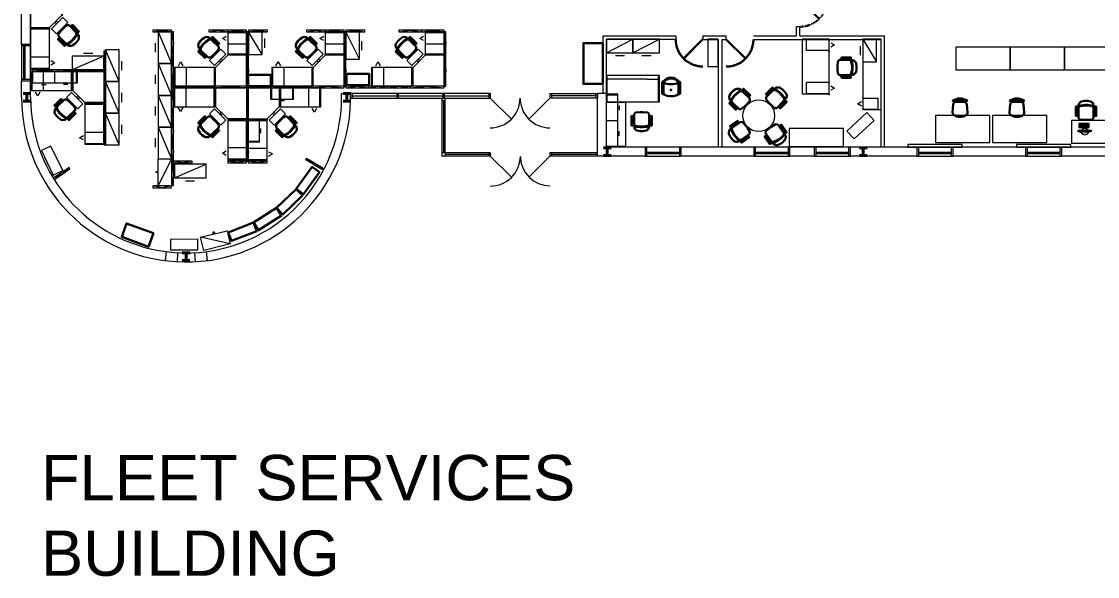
# Model space of a CAD drawing. Header units: inches. Extents: x -27 to 7514, y -484 to 2591.
# Drawn here: x 2895 to 4320, y -484 to 251 of the extents above; entities that cross this region are included whole.
import ezdxf

# ---------------------------------------------------------------- set-up
doc = ezdxf.new("R2010")
doc.units = ezdxf.units.IN
doc.header["$MEASUREMENT"] = 0
doc.linetypes.add('DIVIDE', pattern=[1.25, 0.5, -0.25, 0, -0.25, 0, -0.25])
for name, color, linetype, lineweight in [('A-Col', 6, 'Continuous', 40), ('A-Ext-Gl', 190, 'Continuous', 20), ('A-Ext-Wall', 70, 'Continuous', 20), ('F-Ch', 4, 'Continuous', 30), ('F-Eq', 71, 'Continuous', 20), ('F-FreeStand', 211, 'Continuous', 20), ('FS-File', 50, 'Continuous', 20), ('FS-Pan', 7, 'Continuous', 9), ('FS-WSurf', 50, 'Continuous', 20), ('I-Cab', 151, 'Continuous', 20), ('I-CWall', 110, 'Continuous', 20), ('I-Dor', 210, 'Continuous', 30)]:
    doc.layers.add(name, color=color, linetype=linetype, lineweight=lineweight)
doc.styles.get("Standard").update_dxf_attribs({"font": 'arial.ttf', "height": 16})

# ---------------------------------------------------------------- blocks, each defined once
blk = doc.blocks.new('BC')
at = {"layer": 'FS-File'}
blk.add_lwpolyline([(-36, 0), (-36, -14), (0, -14), (0, 0)], close=True, dxfattribs=at)
blk = doc.blocks.new('SLF302')
at = {"layer": 'FS-File'}
for p, q in [((-30, -18), (0, 0)), ((-20.911, -21.486), (-8.911, -21.486))]:
    blk.add_line(p, q, dxfattribs=at)
blk.add_lwpolyline([(-30, 0), (-30, -18), (0, -18), (0, 0)], close=True, dxfattribs=at)
blk = doc.blocks.new('P4245')
at = {"layer": 'FS-Pan', "color": 7, "linetype": 'Continuous'}
for p, q in [((0, 0), (1.88, 0.19)), ((1.88, 0.19), (3.75, 0))]:
    blk.add_line(p, q, dxfattribs=at)
blk.add_lwpolyline([(0, 0.19), (0, 0), (3.75, 0), (3.75, 0.19)], close=True, dxfattribs=at)
blk = doc.blocks.new('WIND2')
at = {"linetype": 'Continuous'}
for p, q in [((0, 4), (0, 0)), ((1, 4), (0, 4)), ((1, 3.83), (0, 3.83)), ((0.25, 0.17), (0.25, 3.83)), ((0.42, 0.17), (0.42, 3.83)), ((1, 0), (1, 4)), ((0, 0.17), (1, 0.17)), ((0, 0), (1, 0))]:
    blk.add_line(p, q, dxfattribs=at)
blk = doc.blocks.new('1W')
at = {"linetype": 'Continuous'}
for p, q in [((0.42, 0.42), (-0.42, 0.42)), ((0, 0.42), (0, -0.42)), ((0.42, -0.42), (-0.42, -0.42))]:
    blk.add_line(p, q, dxfattribs=at)
blk = doc.blocks.new('P4230')
at = {"linetype": 'Continuous'}
for p, q in [((0, 0), (1.25, 0.1875)), ((1.25, 0.1875), (2.5, 0))]:
    blk.add_line(p, q, dxfattribs=at)
blk.add_lwpolyline([(0, 0.1875), (0, 0), (2.5, 0), (2.5, 0.1875)], close=True, dxfattribs=at)
blk = doc.blocks.new('WS2554')
at = {"layer": 'FS-WSurf', "linetype": 'Continuous'}
for p, q in [((0.08, 0), (0.08, 2.08)), ((4.42, 0), (4.42, 2.08))]:
    blk.add_line(p, q, dxfattribs=at)
blk.add_lwpolyline([(0, 2.08), (0, 0), (4.5, 0), (4.5, 2.08)], close=True, dxfattribs=at)
blk = doc.blocks.new('LF36-5')
at = {"layer": 'FS-File'}
blk.add_line((0, 0), (-36, 18), dxfattribs=at)
blk.add_lwpolyline([(-36, 0), (-36, 18), (0, 18), (0, 0), (-36, 0)], dxfattribs=at)
blk.add_lwpolyline([(-19.2, 18.5), (-17.7, 21.1), (-16.2, 18.5), (-19.2, 18.5)], close=True, dxfattribs=at)
blk = doc.blocks.new('BB60')
at = {"linetype": 'Continuous'}
for p, q in [((0, 0), (0, 1.25)), ((0.1, 0), (0.1, 1.25)), ((2.5, 0), (2.5, 1.25)), ((4.91, 0), (4.91, 1.25)), ((5, 0), (5, 1.25)), ((0, 0), (5, 0)), ((1.05, -0.17), (1.55, -0.17)), ((3.95, -0.17), (3.45, -0.17))]:
    blk.add_line(p, q, dxfattribs=at)
for p in [(0, 1.24), (1.3, 0), (3.7, 0)]:
    blk.add_point(p, dxfattribs=at)
blk = doc.blocks.new('P6535')
at = {"linetype": 'Continuous'}
for p, q in [((0, 0), (1.3, 0.2)), ((1.3, 0.2), (2.92, 0))]:
    blk.add_line(p, q, dxfattribs=at)
blk.add_lwpolyline([(0, 0.19), (0, 0), (2.92, 0), (2.92, 0.19)], close=True, dxfattribs=at)
blk = doc.blocks.new('PED25B')
at = {"linetype": 'Continuous'}
for p, q in [((-1.25, -2.08), (-1.25, 0)), ((-1.25, 0), (0, 0)), ((0, -2.08), (0, 0)), ((-0.62, -2.68), (-0.88, -2.25)), ((-0.38, -2.25), (-0.62, -2.68))]:
    blk.add_line(p, q, dxfattribs=at)
blk = doc.blocks.new('P6525')
at = {"linetype": 'Continuous'}
for p, q in [((0, 0), (1.04, 0.19)), ((1.04, 0.19), (2.08, 0))]:
    blk.add_line(p, q, dxfattribs=at)
blk.add_lwpolyline([(0, 0.19), (0, 0), (2.08, 0), (2.08, 0.19)], close=True, dxfattribs=at)
blk = doc.blocks.new('P6542')
at = {"linetype": 'Continuous'}
for p, q in [((0, 0), (1.75, 0.1875)), ((1.75, 0.1875), (3.5, 0))]:
    blk.add_line(p, q, dxfattribs=at)
blk.add_lwpolyline([(0, 0.1875), (0, 0), (3.5, 0), (3.5, 0.1875)], close=True, dxfattribs=at)
blk = doc.blocks.new('CH7')
at = {"linetype": 'Continuous'}
for p, q in [((-0.17, 1.29), (-0.07, 1.44)), ((-0.17, 0.17), (-0.17, 1.29)), ((-0.07, 1.44), (0, 1.48)), ((0, 1.48), (0.52, 1.56)), ((0.52, 1.56), (0.81, 1.56)), ((0.81, 1.56), (1.33, 1.48)), ((1.33, 1.48), (1.41, 1.44)), ((1.41, 1.44), (1.5, 1.29)), ((1.5, 1.29), (1.5, 0.17)), ((0, 0), (-0.17, 0.17)), ((0.52, -0.04), (0, 0)), ((1.33, 0), (0.81, -0.04)), ((1.5, 0.17), (1.33, 0)), ((0.81, -0.04), (0.52, -0.04))]:
    blk.add_line(p, q, dxfattribs=at)
for points in [[(-0.46, 0.44), (-0.46, 1.43), (-0.29, 1.43), (-0.29, 0.4), (-0.46, 0.4), (-0.46, 0.44)], [(-0.15, 1.65), (-0.1, 1.76), (0.07, 1.96), (0.17, 2), (0.51, 2.07), (0.82, 2.07), (1.17, 2), (1.26, 1.96), (1.44, 1.76), (1.48, 1.65)], [(-0.15, 1.65), (-0.15, 1.55), (-0.04, 1.53)], [(1.38, 1.53), (1.24, 1.57), (0.81, 1.62), (0.52, 1.62), (0.09, 1.57), (-0.04, 1.53)], [(1.48, 1.65), (1.47, 1.55), (1.38, 1.53)], [(1.62, 0.44), (1.62, 1.43), (1.79, 1.43), (1.79, 0.4), (1.62, 0.4), (1.62, 0.44)]]:
    blk.add_lwpolyline(points, dxfattribs=at)
blk = doc.blocks.new('P6530')
at = {"linetype": 'Continuous'}
for p, q in [((0, 0), (1.25, 0.1875)), ((1.25, 0.1875), (2.5, 0))]:
    blk.add_line(p, q, dxfattribs=at)
blk.add_lwpolyline([(0, 0.1875), (0, 0), (2.5, 0), (2.5, 0.1875)], close=True, dxfattribs=at)
blk = doc.blocks.new('SLF425')
at = {"layer": 'FS-File'}
for p, q in [((-42, -18), (0, 0)), ((-27.268, -21.762), (-15.268, -21.762))]:
    blk.add_line(p, q, dxfattribs=at)
blk.add_lwpolyline([(-42, 0), (-42, -18), (0, -18), (0, 0)], close=True, dxfattribs=at)
blk = doc.blocks.new('PED25')
at = {"linetype": 'Continuous'}
for p, q in [((-1.25, -2.08), (-1.25, 0)), ((-1.25, 0), (0, 0)), ((0, -2.08), (0, 0)), ((-0.62, -2.68), (-0.88, -2.25)), ((-0.38, -2.25), (-0.62, -2.68))]:
    blk.add_line(p, q, dxfattribs=at)
blk = doc.blocks.new('SLF424')
at = {"layer": 'FS-File'}
for p, q in [((-42, -18), (0, 0)), ((-27.268, -21.762), (-15.268, -21.762))]:
    blk.add_line(p, q, dxfattribs=at)
blk.add_lwpolyline([(-42, 0), (-42, -18), (0, -18), (0, 0)], close=True, dxfattribs=at)
blk = doc.blocks.new('SLF423')
at = {"layer": 'FS-File'}
for p, q in [((-42, -18), (0, 0)), ((-27.268, -21.762), (-15.268, -21.762))]:
    blk.add_line(p, q, dxfattribs=at)
blk.add_lwpolyline([(-42, 0), (-42, -18), (0, -18), (0, 0)], close=True, dxfattribs=at)
blk = doc.blocks.new('SLF304')
at = {"layer": 'FS-File'}
for p, q in [((-30, -18), (0, 0)), ((-20.911, -21.486), (-8.911, -21.486))]:
    blk.add_line(p, q, dxfattribs=at)
blk.add_lwpolyline([(-30, 0), (-30, -18), (0, -18), (0, 0)], close=True, dxfattribs=at)
blk = doc.blocks.new('SLF365')
at = {"layer": 'FS-File'}
for p, q in [((-36, -18), (0, 0)), ((-24.077, -21.279), (-12.077, -21.279))]:
    blk.add_line(p, q, dxfattribs=at)
blk.add_lwpolyline([(-36, 0), (-36, -18), (0, -18), (0, 0)], close=True, dxfattribs=at)
blk = doc.blocks.new('WS2530')
at = {"layer": 'FS-WSurf', "linetype": 'Continuous'}
for p, q in [((1, 0), (1, 25)), ((29, 0), (29, 25))]:
    blk.add_line(p, q, dxfattribs=at)
blk.add_lwpolyline([(0, 25), (0, 0), (30, 0), (30, 25)], close=True, dxfattribs=at)
blk = doc.blocks.new('BB30')
at = {"linetype": 'Continuous'}
for p, q in [((0, 0), (0, 1.25)), ((0.1, 0), (0.1, 1.25)), ((2.4, 0), (2.4, 1.25)), ((2.5, 0), (2.5, 1.25)), ((0, 0), (2.5, 0)), ((1.01, -0.14), (1.51, -0.14))]:
    blk.add_line(p, q, dxfattribs=at)
blk = doc.blocks.new('P4225')
at = {"linetype": 'Continuous'}
for p, q in [((0, 0), (1.04, 0.19)), ((1.04, 0.19), (2.08, 0))]:
    blk.add_line(p, q, dxfattribs=at)
blk.add_lwpolyline([(0, 0.19), (0, 0), (2.08, 0), (2.08, 0.19)], close=True, dxfattribs=at)
blk = doc.blocks.new('P4242')
at = {"linetype": 'Continuous'}
for p, q in [((0, 0), (1.75, 0.1875)), ((1.75, 0.1875), (3.5, 0))]:
    blk.add_line(p, q, dxfattribs=at)
blk.add_lwpolyline([(0, 0.1875), (0, 0), (3.5, 0), (3.5, 0.1875)], close=True, dxfattribs=at)
blk = doc.blocks.new('SIDE44')
at = {"linetype": 'Continuous'}
for p, q in [((-1.04, 0.89), (-1.04, -0.4)), ((-0.88, 0.98), (-0.96, 0.98)), ((-0.88, 0.98), (-0.88, -0.48)), ((0.96, 0.98), (0.88, 0.98)), ((0.88, -0.48), (0.88, 0.98)), ((1.04, 0.89), (1.04, -0.4)), ((-0.88, -0.48), (-0.96, -0.48)), ((0.88, -0.48), (0.96, -0.48))]:
    blk.add_line(p, q, dxfattribs=at)
for centre, radius, start, end in [((0, 0.35), 1.08, 35.5749, 144.4251), ((0, 0.35), 0.992, 28.1579, 151.8421), ((-0.96, 0.89), 0.0833, 90, 180), ((0, 3.21), 2.55, 249.8918, 290.1082), ((0.96, 0.89), 0.0833, 0, 90), ((-0.96, -0.4), 0.0833, 180, 270), ((0, 0.85), 1.59, 236.7061, 303.2939), ((0.96, -0.4), 0.0833, 270, 360)]:
    blk.add_arc(centre, radius, start, end, dxfattribs=at)
blk.add_point((0, 0), dxfattribs=at)
blk = doc.blocks.new('CHSIDE')
at = {"linetype": 'Continuous', "yscale": -1, "rotation": 180}
blk.add_blockref('SIDE44', (1.01725, 0.4555), dxfattribs=at)
blk = doc.blocks.new('BB70')
at = {"linetype": 'Continuous'}
for p, q in [((0, 0), (0, 1.24)), ((0.09, 0), (0.09, 1.24)), ((2.92, 0), (2.92, 1.24)), ((5.74, 0), (5.74, 1.24)), ((5.83, 0), (5.83, 1.24)), ((0, 0), (5.83, 0)), ((1.26, -0.17), (1.76, -0.17)), ((4.58, -0.17), (4.08, -0.17))]:
    blk.add_line(p, q, dxfattribs=at)
for p in [(0, 1.24), (1.51, 0), (4.33, 0)]:
    blk.add_point(p, dxfattribs=at)
blk = doc.blocks.new('UA2560NP')
at = {"layer": 'F-FreeStand'}
for p, q in [((-59, -25), (-59, 0)), ((-1, -25), (-1, 0))]:
    blk.add_line(p, q, dxfattribs=at)
blk.add_lwpolyline([(0, 0), (0, -25), (-60, -25), (-60, 0)], close=True, dxfattribs=at)
blk = doc.blocks.new('UA3570NP')
at = {"layer": 'F-FreeStand'}
for p, q in [((-69, -35), (-69, 0)), ((-1, -35), (-1, 0)), ((-53.98, -5), (-68.98, -5)), ((-16, -5), (-53.98, -5)), ((-16, -5), (-1, -5))]:
    blk.add_line(p, q, dxfattribs=at)
blk.add_lwpolyline([(0, -35), (0, 0), (-70, 0), (-70, -35)], close=True, dxfattribs=at)
blk = doc.blocks.new('CHDESK')
at = {"linetype": 'Continuous'}
blk.add_blockref('CH7', (0.46, -0.4), dxfattribs=at)
blk = doc.blocks.new('SBBF30')
at = {"layer": 'FS-File'}
for p, q in [((-15, -30), (-15, 0)), ((-15, 0), (0, 0)), ((0, -30), (0, 0)), ((-7.5, -37.196), (-10.5, -32)), ((-4.5, -32), (-7.5, -37.196))]:
    blk.add_line(p, q, dxfattribs=at)
for p in [(-16.125, -30), (-1.125, -30)]:
    blk.add_point(p, dxfattribs=at)
blk = doc.blocks.new('SBF20')
at = {"layer": 'FS-File'}
for p, q in [((-7.5, -27.196), (-10.5, -22)), ((-4.5, -22), (-7.5, -27.196))]:
    blk.add_line(p, q, dxfattribs=at)
at = {"layer": 'FS-File', "flags": 128}
blk.add_lwpolyline([(-15, -20), (-15, 0), (0, 0), (0, -20)], dxfattribs=at)
at = {"layer": 'FS-File'}
for p in [(-16.125, -20), (-1.125, -20)]:
    blk.add_point(p, dxfattribs=at)
blk = doc.blocks.new('WC4225')
at = {"linetype": 'Continuous'}
for p, q in [((0, 3.5), (3.5, 3.5)), ((0, 3.5), (0, 0)), ((3.42, 3.5), (3.42, 1.42)), ((3.5, 3.5), (3.5, 1.42)), ((2.08, 0.08), (3.42, 1.42)), ((3.42, 1.42), (3.5, 1.42)), ((0, 0.08), (2.08, 0.08)), ((0, 0), (2.08, 0)), ((2.08, 0.08), (2.08, 0))]:
    blk.add_line(p, q, dxfattribs=at)
blk = doc.blocks.new('AKP')
at = {"linetype": 'Continuous'}
for p, q in [((-0.12, 0), (-0.12, -0.25)), ((0.12, 0), (-0.12, 0)), ((0.12, 0), (0.12, -0.25))]:
    blk.add_line(p, q, dxfattribs=at)
blk.add_lwpolyline([(-0.88, -0.25), (0.88, -0.25), (0.88, -1.04), (-0.88, -1.04)], close=True, dxfattribs=at)
blk = doc.blocks.new('36_door')
at = {"linetype": 'Continuous'}
blk.add_line((0, 0), (-25.455996, -25.455996), dxfattribs=at)
at = {"linetype": 'DIVIDE'}
blk.add_arc((0, 0), 36, 180, 270, dxfattribs=at)
blk = doc.blocks.new('C17 stool')
at = {"layer": 'F-Ch'}
for points in [[(9.7, 6.1), (8.8, 16.3, 0.400536), (5, 20.1), (-4.8, 20.1, 0.389031), (-8.9, 16.4), (-9.8, 6.1, 0.283804), (-7.9, 2.3, 0.291071), (7.8, 2.2, 0.283804)], [(8.7, 20.4), (9.5, 21.5, 0.309364), (-9.6, 21.5), (-8.9, 20.4, -0.309364)]]:
    blk.add_lwpolyline(points, format="xyb", close=True, dxfattribs=at)
blk = doc.blocks.new('T3072')
at = {"layer": 'F-FreeStand'}
blk.add_lwpolyline([(0, -30), (72, -30), (72, 0), (0, 0)], close=True, dxfattribs=at)
blk = doc.blocks.new('18mon')
for p, q in [((-9, 0), (9, 0)), ((-9, 0), (-9, -1.5)), ((9, 0), (9, -1.5)), ((-9, -1.5), (9, -1.5))]:
    blk.add_line(p, q)
blk.add_arc((0, -18), 19.5, 67.3801, 112.6199)
for start_param, end_param in [(6.505041, 9.202922), (3.525989, 5.898789)]:
    blk.add_ellipse((0, 0), major_axis=(5, 0), ratio=0.8, start_param=start_param, end_param=end_param)
blk = doc.blocks.new('T42')
at = {"layer": 'F-FreeStand'}
blk.add_circle((0, 0), 21, dxfattribs=at)

msp = doc.modelspace()

# ---------------------------------------------------------------- linework, layer by layer
at = {"layer": 'A-Ext-Gl'}
for points in [[(3331.1, 155.5), (3331.1, 149.5)], [(3333.1, 155.5), (3333.1, 149.5)], [(3333.1, 152.5), (3392.1, 152.5)], [(3392.1, 155.5), (3392.1, 149.5)], [(3394.1, 155.5), (3394.1, 149.5)], [(3394.1, 152.5), (3453.1, 152.5)], [(3451.8, 146.5), (3456.3, 146.5)], [(3453.1, 155.5), (3453.1, 149.5)], [(3454.1, 146.5), (3454.1, 77)], [(3455.1, 155.5), (3455.1, 149.5)], [(3455.1, 152.5), (3514.1, 152.5)], [(3597.1, 155.5), (3597.1, 149.5)], [(3656.1, 152.5), (3597.1, 152.5)], [(3656.1, 155.5), (3656.1, 149.5)], [(3456.3, 77), (3451.8, 77)], [(3456.3, 77), (3456.3, 72.5)], [(3514.1, 74.8), (3456.3, 74.8)], [(3514.1, 77), (3514.1, 72.5)], [(3597.1, 77), (3597.1, 72.5)], [(3658.1, 74.8), (3597.1, 74.8)]]:
    msp.add_lwpolyline(points, dxfattribs=at)
at = {"layer": 'A-Ext-Wall'}
for points in [[(2895.1, 220.5), (2895.1, 340.5)], [(2907.1, 220.5), (2907.1, 340.5)], [(2895.1, 150.5), (2895.1, 172.5)], [(2907.1, 150.5), (2907.1, 172.5)], [(3319.1, 155.5), (3321.1, 155.5)], [(3319.1, 150.5), (3319.1, 155.5)], [(3331, 145.5), (3331.1, 155.5)], [(3392.1, 155.5), (3331.1, 155.5)], [(3331.1, 149.5), (3392.1, 149.5)], [(3453.1, 155.5), (3392.1, 155.5)], [(3392.1, 149.5), (3453.1, 149.5)], [(3451.8, 149.5), (3451.8, 72.5)], [(3516.1, 155.5), (3453.1, 155.5)], [(3453.1, 149.5), (3516.1, 149.5)], [(3456.3, 77), (3456.3, 149.5)], [(3514.1, 155.5), (3514.1, 149.5)], [(3516.1, 155.5), (3516.1, 149.5)], [(3516.1, 149.5), (3544, 121.6)], [(3595.1, 149.5), (3567.2, 121.6)], [(3595.1, 155.5), (3595.1, 149.5)], [(3595.1, 155.5), (3658.1, 155.5)], [(3658.1, 149.5), (3595.1, 149.5)], [(3670.1, 155.5), (3658.1, 155.5)], [(3658.1, 155.5), (3658.1, 149.5)], [(3658.1, 72.5), (3658.1, 149.5)], [(3670.1, 84.5), (3670.1, 155.5)], [(3516.1, 72.5), (3451.8, 72.5)], [(3516.1, 77), (3456.3, 77)], [(3516.1, 77), (3516.1, 72.5)], [(3516.1, 72.5), (3544, 44.6)], [(3595.1, 72.5), (3567.2, 44.6)], [(3658.1, 77), (3595.1, 77)], [(3595.1, 77), (3595.1, 72.5)], [(3658.1, 72.5), (3595.1, 72.5)], [(3721.1, 72.5), (3658.1, 72.5)], [(3721.1, 84.5), (3670.1, 84.5)], [(3865.1, 84.5), (3769.1, 84.5)], [(3865.1, 72.5), (3769.1, 72.5)], [(3945.1, 84.5), (3913.1, 84.5)], [(3945.1, 72.5), (3913.1, 72.5)], [(4081.1, 84.5), (3993.1, 84.5)], [(4081.1, 72.5), (3993.1, 72.5)], [(4225.1, 84.5), (4129.1, 84.5)], [(4225.1, 72.5), (4129.1, 72.5)], [(4369.1, 84.5), (4273.1, 84.5)], [(4369.1, 72.5), (4273.1, 72.5)], [(3086.7, -53.8), (3085.2, -65.7)], [(3101.8, -55.2), (3101.1, -67.1)], [(3124.4, -55.2), (3125.1, -67.1)], [(3139.5, -53.8), (3141, -65.7)]]:
    msp.add_lwpolyline(points, dxfattribs=at)
for points in [[(2895.1, 150.5, 0.988596), (3331, 145.5)], [(2907.1, 150.5, 0.377074), (3086.7, -53.8)], [(3086.7, -53.8, 0.452355), (3319.1, 150.5)], [(3516.1, 110, 0.414214), (3555.6, 149.5)], [(3555.6, 149.5, 0.414214), (3595.1, 110)], [(3516.1, 33, 0.409961), (3555.9, 72.1)], [(3555.9, 72.1, 0.411335), (3595.1, 33.3)]]:
    msp.add_lwpolyline(points, format="xyb", dxfattribs=at)
msp.add_point((3141, -65.7), dxfattribs=at)
at = {"layer": 'F-Ch'}
for points in [[(3665.4, 168.2), (3665.4, 222.2), (3639.4, 222.2), (3639.4, 168.2), (3665.4, 168.2)], [(3259, 29.2), (3280, 58.4), (3289.7, 51.4), (3268.8, 22.2), (3259, 29.2)], [(3233, 4.1), (3258.9, 29.1), (3267.3, 20.5), (3241.4, -4.6), (3233, 4.1)], [(3202.6, -15.2), (3233, 4.1), (3239.5, -6.1), (3209.1, -25.4), (3202.6, -15.2)], [(3070, -29.5), (3063.5, -47.4), (3027.8, -34.4), (3034.3, -16.5), (3070, -29.5)], [(3169, -28.6), (3202.5, -15.3), (3206.9, -26.5), (3173.4, -39.7), (3169, -28.6)]]:
    msp.add_lwpolyline(points, dxfattribs=at)
for points in [[(3195.5, 165.1), (3225.5, 165.1), (3225.5, 180.1), (3195.5, 180.1)], [(3325.8, 166.4), (3355.8, 166.4), (3355.8, 181.4), (3325.8, 181.4)]]:
    msp.add_lwpolyline(points, close=True, dxfattribs=at)
at = {"layer": 'F-Eq'}
for points in [[(4309.3, 116), (4295.7, 116), (4295.7, 110.4), (4309.3, 110.4)], [(4297, 115.6), (4296.6, 115.6), (4296.6, 115.2), (4297, 115.2)], [(4297, 115), (4296.6, 115), (4296.6, 114.6), (4297, 114.6)], [(4297, 114.4), (4296.6, 114.4), (4296.6, 114), (4297, 114)], [(4297.6, 115.6), (4297.2, 115.6), (4297.2, 115.2), (4297.6, 115.2)], [(4297.6, 115), (4297.2, 115), (4297.2, 114.6), (4297.6, 114.6)], [(4297.6, 114.4), (4297.2, 114.4), (4297.2, 114), (4297.6, 114)], [(4298.2, 115.6), (4297.8, 115.6), (4297.8, 115.2), (4298.2, 115.2)], [(4298.2, 115), (4297.8, 115), (4297.8, 114.6), (4298.2, 114.6)], [(4298.2, 114.4), (4297.8, 114.4), (4297.8, 114), (4298.2, 114)], [(4298.8, 115.6), (4298.4, 115.6), (4298.4, 115.2), (4298.8, 115.2)], [(4298.8, 115), (4298.4, 115), (4298.4, 114.6), (4298.8, 114.6)], [(4298.8, 114.4), (4298.4, 114.4), (4298.4, 114), (4298.8, 114)], [(4299.4, 115.6), (4299, 115.6), (4299, 115.2), (4299.4, 115.2)], [(4299.4, 115), (4299, 115), (4299, 114.6), (4299.4, 114.6)], [(4299.4, 114.4), (4299, 114.4), (4299, 114), (4299.4, 114)], [(4300, 115.6), (4299.6, 115.6), (4299.6, 115.2), (4300, 115.2)], [(4300, 115), (4299.6, 115), (4299.6, 114.6), (4300, 114.6)], [(4300, 114.4), (4299.6, 114.4), (4299.6, 114), (4300, 114)], [(4300.6, 115.6), (4300.2, 115.6), (4300.2, 115.2), (4300.6, 115.2)], [(4300.6, 115), (4300.2, 115), (4300.2, 114.6), (4300.6, 114.6)], [(4300.6, 114.4), (4300.2, 114.4), (4300.2, 114), (4300.6, 114)], [(4301.2, 115.6), (4300.8, 115.6), (4300.8, 115.2), (4301.2, 115.2)], [(4301.2, 115), (4300.8, 115), (4300.8, 114.6), (4301.2, 114.6)], [(4301.2, 114.4), (4300.8, 114.4), (4300.8, 114), (4301.2, 114)], [(4301.8, 115.6), (4301.4, 115.6), (4301.4, 115.2), (4301.8, 115.2)], [(4301.8, 115), (4301.4, 115), (4301.4, 114.6), (4301.8, 114.6)], [(4301.8, 114.4), (4301.4, 114.4), (4301.4, 114), (4301.8, 114)], [(4302.4, 115.6), (4302, 115.6), (4302, 115.2), (4302.4, 115.2)], [(4302.4, 115), (4302, 115), (4302, 114.6), (4302.4, 114.6)], [(4302.4, 114.4), (4302, 114.4), (4302, 114), (4302.4, 114)], [(4303, 115.6), (4302.6, 115.6), (4302.6, 115.2), (4303, 115.2)], [(4303, 115), (4302.6, 115), (4302.6, 114.6), (4303, 114.6)], [(4303, 114.4), (4302.6, 114.4), (4302.6, 114), (4303, 114)], [(4303.6, 115.6), (4303.2, 115.6), (4303.2, 115.2), (4303.6, 115.2)], [(4303.6, 115), (4303.2, 115), (4303.2, 114.6), (4303.6, 114.6)], [(4303.6, 114.4), (4303.2, 114.4), (4303.2, 114), (4303.6, 114)], [(4304.2, 115.6), (4303.8, 115.6), (4303.8, 115.2), (4304.2, 115.2)], [(4304.2, 115), (4303.8, 115), (4303.8, 114.6), (4304.2, 114.6)], [(4304.2, 114.4), (4303.8, 114.4), (4303.8, 114), (4304.2, 114)], [(4304.8, 115.6), (4304.4, 115.6), (4304.4, 115.2), (4304.8, 115.2)], [(4304.8, 115), (4304.4, 115), (4304.4, 114.6), (4304.8, 114.6)], [(4304.8, 114.4), (4304.4, 114.4), (4304.4, 114), (4304.8, 114)], [(4305.4, 115.6), (4305, 115.6), (4305, 115.2), (4305.4, 115.2)], [(4305.4, 115), (4305, 115), (4305, 114.6), (4305.4, 114.6)], [(4305.4, 114.4), (4305, 114.4), (4305, 114), (4305.4, 114)], [(4306, 115.6), (4305.6, 115.6), (4305.6, 115.2), (4306, 115.2)], [(4306, 115), (4305.6, 115), (4305.6, 114.6), (4306, 114.6)], [(4306, 114.4), (4305.6, 114.4), (4305.6, 114), (4306, 114)], [(4306.6, 115.6), (4306.2, 115.6), (4306.2, 115.2), (4306.6, 115.2)], [(4306.6, 115), (4306.2, 115), (4306.2, 114.6), (4306.6, 114.6)], [(4306.6, 114.4), (4306.2, 114.4), (4306.2, 114), (4306.6, 114)], [(4307.2, 115.6), (4306.8, 115.6), (4306.8, 115.2), (4307.2, 115.2)], [(4307.2, 115), (4306.8, 115), (4306.8, 114.6), (4307.2, 114.6)], [(4307.2, 114.4), (4306.8, 114.4), (4306.8, 114), (4307.2, 114)], [(4307.8, 115.6), (4307.4, 115.6), (4307.4, 115.2), (4307.8, 115.2)], [(4307.8, 115), (4307.4, 115), (4307.4, 114.6), (4307.8, 114.6)], [(4307.8, 114.4), (4307.4, 114.4), (4307.4, 114), (4307.8, 114)], [(4308.4, 115.6), (4308, 115.6), (4308, 115.2), (4308.4, 115.2)], [(4308.4, 115), (4308, 115), (4308, 114.6), (4308.4, 114.6)], [(4308.4, 114.4), (4308, 114.4), (4308, 114), (4308.4, 114)], [(4297, 113.8), (4296.6, 113.8), (4296.6, 113.4), (4297, 113.4)], [(4308.3, 112.8), (4296.7, 112.8), (4296.7, 112.3), (4308.3, 112.3)], [(4308.3, 112.1), (4296.7, 112.1), (4296.7, 111.6), (4308.3, 111.6)], [(4308.3, 111.3), (4296.7, 111.3), (4296.7, 110.8), (4308.3, 110.8)], [(4297.6, 113.8), (4297.2, 113.8), (4297.2, 113.4), (4297.6, 113.4)], [(4298.2, 113.8), (4297.8, 113.8), (4297.8, 113.4), (4298.2, 113.4)], [(4298.8, 113.8), (4298.4, 113.8), (4298.4, 113.4), (4298.8, 113.4)], [(4299.4, 113.8), (4299, 113.8), (4299, 113.4), (4299.4, 113.4)], [(4300, 113.8), (4299.6, 113.8), (4299.6, 113.4), (4300, 113.4)], [(4300.6, 113.8), (4300.2, 113.8), (4300.2, 113.4), (4300.6, 113.4)], [(4301.2, 113.8), (4300.8, 113.8), (4300.8, 113.4), (4301.2, 113.4)], [(4301.8, 113.8), (4301.4, 113.8), (4301.4, 113.4), (4301.8, 113.4)], [(4302.4, 113.8), (4302, 113.8), (4302, 113.4), (4302.4, 113.4)], [(4303, 113.8), (4302.6, 113.8), (4302.6, 113.4), (4303, 113.4)], [(4303.6, 113.8), (4303.2, 113.8), (4303.2, 113.4), (4303.6, 113.4)], [(4304.2, 113.8), (4303.8, 113.8), (4303.8, 113.4), (4304.2, 113.4)], [(4304.8, 113.8), (4304.4, 113.8), (4304.4, 113.4), (4304.8, 113.4)], [(4305.4, 113.8), (4305, 113.8), (4305, 113.4), (4305.4, 113.4)], [(4306, 113.8), (4305.6, 113.8), (4305.6, 113.4), (4306, 113.4)], [(4306.6, 113.8), (4306.2, 113.8), (4306.2, 113.4), (4306.6, 113.4)], [(4307.2, 113.8), (4306.8, 113.8), (4306.8, 113.4), (4307.2, 113.4)], [(4307.8, 113.8), (4307.4, 113.8), (4307.4, 113.4), (4307.8, 113.4)], [(4308.4, 113.8), (4308, 113.8), (4308, 113.4), (4308.4, 113.4)]]:
    msp.add_lwpolyline(points, close=True, dxfattribs=at)
at = {"layer": 'F-FreeStand'}
for points in [[(3965.1, 155.3), (3965.1, 227.3), (3929.1, 227.3), (3929.1, 155.3)], [(4009.7, 134.3), (4033.7, 134.3), (4033.7, 227.3), (4009.7, 227.3)], [(4178, 126.6), (4106, 126.6), (4106, 90.6), (4178, 90.6)], [(4253.5, 126.6), (4181.5, 126.6), (4181.5, 90.6), (4253.5, 90.6)], [(3912.2, 85.3), (3984.2, 85.3), (3984.2, 109.3), (3912.2, 109.3)]]:
    msp.add_lwpolyline(points, close=True, dxfattribs=at)
at = {"layer": 'FS-File'}
for points in [[(3670.1, 227.3), (3670.1, 209.3), (3705.1, 209.3), (3705.1, 227.3)], [(3705.1, 227.3), (3705.1, 209.3), (3740.1, 209.3), (3740.1, 227.3)]]:
    msp.add_lwpolyline(points, close=True, dxfattribs=at)
for points in [[(3670.1, 209.3), (3705.1, 227.3)], [(3705.1, 209.3), (3740.1, 227.3)], [(3682, 206), (3694, 206)], [(3688.2, 206), (3688.1, 206)], [(3717, 206), (3729, 206)], [(3723.2, 206), (3723.1, 206)]]:
    msp.add_lwpolyline(points, dxfattribs=at)
at = {"layer": 'I-Cab'}
for points in [[(4069.1, 88), (4069.1, 84.5), (4141.1, 84.5), (4141.1, 88)], [(4213.1, 88), (4213.1, 84.5), (4285.1, 84.5), (4285.1, 88)]]:
    msp.add_lwpolyline(points, close=True, dxfattribs=at)
at = {"layer": 'I-CWall'}
for p, q in [((3818, 227.2), (3818, 84.5)), ((3822.7, 227.2), (3822.7, 84.5))]:
    msp.add_line(p, q, dxfattribs=at)
for points in [[(3921.7, 231.9), (3921.7, 243.9)], [(3926.3, 243.9), (3921.7, 243.9)], [(3926.3, 231.9), (3926.3, 243.9)], [(3665.5, 231.9), (3761.7, 231.9)], [(3665.5, 155.5), (3665.5, 231.9)], [(3761.7, 231.9), (3761.7, 227.3)], [(3797.7, 231.8), (3797.7, 227.2)], [(3797.7, 231.8), (3828.7, 231.8)], [(3828.7, 227.2), (3828.7, 231.8)], [(3864.7, 231.8), (3921.7, 231.8)], [(3926.3, 231.9), (4038.3, 231.9)], [(4038.3, 84.5), (4038.3, 231.9)], [(3670.1, 227.3), (3761.7, 227.3)], [(3670.1, 155.5), (3670.1, 227.3)], [(3797.7, 227.2), (3818, 227.2)], [(3822.7, 227.2), (3828.7, 227.2)], [(3864.7, 227.2), (4033.7, 227.2)], [(4033.7, 84.5), (4033.7, 227.3)]]:
    msp.add_lwpolyline(points, dxfattribs=at)
at = {"layer": 'I-Dor'}
for points in [[(3761.7, 227.3, 0.414214), (3797.7, 191.3)], [(3828.7, 191.2, 0.414214), (3864.7, 227.2)]]:
    msp.add_lwpolyline(points, format="xyb", dxfattribs=at)
for points in [[(3797.7, 227.3), (3772.3, 201.8)], [(3828.7, 227.2), (3854.1, 201.8)]]:
    msp.add_lwpolyline(points, dxfattribs=at)

# ---------------------------------------------------------------- block references
for name, p, rotation in [('BC', (3818.1, 191.3), 270), ('BC', (3818.1, 191.3), 270), ('BC', (3818.1, 191.3), 270), ('BC', (3818.1, 191.3), 270), ('BC', (3818.1, 191.3), 270), ('BC', (3818.1, 191.3), 270), ('BC', (3818.1, 191.3), 270), ('SLF302', (4027.7, 197.3), 270), ('SLF302', (4027.7, 197.3), 270), ('BC', (3998, 95.5), 222.7404616734082), ('BC', (2921.5, 79.9), 115.8471864182338), ('BC', (2921.5, 79.9), 115.8471864183171), ('BC', (3128.6, -37.4), 0.2152758681138311), ('BC', (3128.6, -37.4), 0.2152758682740536)]:
    msp.add_blockref(name, p, dxfattribs=dict(rotation=rotation))
at = {"xscale": 12, "yscale": 12, "zscale": 12}
msp.add_blockref('P4245', (3409.8, 162.9), dxfattribs=at)
msp.add_blockref('P4245', (3409.8, 162.9), dxfattribs=at)
msp.add_blockref('P4245', (3409.8, 162.9), dxfattribs=at)
msp.add_blockref('P4245', (3409.8, 162.9), dxfattribs=at)
msp.add_blockref('P4245', (3409.8, 162.9), dxfattribs=at)
at = {"layer": 'A-Col', "xscale": 12, "yscale": 12, "zscale": 12}
for p in [(2902.1, 150.5), (3326.1, 150.5), (3671.1, 78.5), (4010.1, 78.5), (3113.1, -60.5)]:
    msp.add_blockref('1W', p, dxfattribs=at)
at = {"layer": 'A-Ext-Gl', "xscale": 12, "yscale": 12, "zscale": 12}
msp.add_blockref('WIND2', (2895.1, 172.5), dxfattribs=at)
at = {"layer": 'A-Ext-Gl', "xscale": 12, "yscale": 12, "zscale": 12, "rotation": 89.99999999999999}
for p in [(3769.1, 72.5), (3913.1, 72.5), (3993.1, 72.5), (4129.1, 72.5), (4273.1, 72.5)]:
    msp.add_blockref('WIND2', p, dxfattribs=at)
at = {"layer": 'F-Ch', "extrusion": (0, 0, -1), "zscale": -12}
for p, xscale, yscale, rotation in [((-2943.9, 234.5), 11.99999236402113, 11.99999236402113, 134.9141598748336), ((-3156.5, 214.4), 11.99999236402114, 11.99999236402114, 314.9141598748336), ((-3285.8, 214.4), 11.99999236402114, 11.99999236402114, 314.9141598748336), ((-3418, 214.4), 11.99999236402114, 11.99999236402114, 314.9141598748336), ((-2954.8, 147.7), 11.99999236402114, 11.99999236402114, 224.9141598748337), ((-3232.3, 113.6), 11.99999236402113, 11.99999236402113, 134.9141598748336)]:
    msp.add_blockref('CH7', p, dxfattribs=dict(at, xscale=xscale, yscale=yscale, rotation=rotation))
at = {"layer": 'F-Ch'}
for name, p, xscale, yscale, zscale, rotation in [('CHDESK', (3981.4, 203.4), 12, 12, 12, 270), ('CHDESK', (3841.3, 134.1), 12.00000000000203, 12.00000000000203, 12.00000000000203, 45.00000000000001), ('CHDESK', (3881, 154.9), 12.00000000000203, 12.00000000000203, 12.00000000000203, 315), ('CH7', (3156.5, 113.6), 11.99999236402113, 11.99999236402113, 12, 134.9141598748336), ('CHDESK', (3730.1, 125.6), 12, 12, 12, 180), ('CHDESK', (3859.2, 97.4), 12.00000000000203, 12.00000000000203, 12.00000000000203, 125.0865859036276), ('CHDESK', (3901.6, 114.3), 12.00000000000203, 12.00000000000203, 12.00000000000203, 215.0865859036277)]:
    msp.add_blockref(name, p, dxfattribs=dict(at, xscale=xscale, yscale=yscale, zscale=zscale, rotation=rotation))
at = {"layer": 'F-Ch', "zscale": 12}
for name, p, xscale, yscale in [('CHSIDE', (3744, 155.1), 11.40002235177963, 11.40002235177963), ('CHDESK', (4291.8, 125.8), 12, 12)]:
    msp.add_blockref(name, p, dxfattribs=dict(at, xscale=xscale, yscale=yscale))
at = {"layer": 'F-Ch'}
for p in [(4138.4, 124.5), (4213.8, 124.5)]:
    msp.add_blockref('C17 stool', p, dxfattribs=at)
at = {"layer": 'F-Eq', "rotation": 180.5447108861272}
msp.add_blockref('18mon', (4303.7, 105), dxfattribs=at)
at = {"layer": 'F-FreeStand'}
for name, p in [('T3072', (4132.6, 216.7)), ('T3072', (4204.6, 216.7)), ('T3072', (4276.6, 216.7)), ('UA3570NP', (3740.1, 179.5)), ('T42', (3871.8, 126.1)), ('T3072', (4286.1, 119.7))]:
    msp.add_blockref(name, p, dxfattribs=at)
at = {"layer": 'F-FreeStand', "rotation": 89.99999999999999}
msp.add_blockref('UA2560NP', (3670.1, 144.5), dxfattribs=at)
at = {"layer": 'FS-File'}
for name, p, rotation in [('SLF425', (3094, 195.1), 270), ('SLF304', (3195.9, 237.1), 89.99999999999999), ('SLF365', (3324.8, 237.1), 89.99999999999999), ('SBBF30', (3935.1, 227.3), 89.99999999999999), ('SLF302', (4027.7, 197.3), 270), ('SLF424', (2962.1, 186.8), 180), ('SLF425', (3006.3, 213.5), 89.99999999999999), ('SLF425', (3094, 153.1), 270), ('SLF425', (3006.3, 171.5), 89.99999999999999), ('SBBF30', (3935.1, 170.3), 89.99999999999999), ('SLF425', (3094, 111.1), 270), ('SBF20', (4029.7, 134.3), 270), ('SLF425', (3006.3, 129.5), 89.99999999999999), ('SLF425', (3094, 69.1), 270), ('BC', (2921.5, 79.9), 115.8471864183171), ('LF36-5', (3094, 69.1), 89.99999999999999), ('LF36-5', (3171.6, -43.6), 13.68683641301022), ('BC', (3128.6, -37.4), 0.2152758682740536)]:
    msp.add_blockref(name, p, dxfattribs=dict(at, rotation=rotation))
at = {"layer": 'FS-File', "xscale": 12, "yscale": 12, "zscale": 12}
for name, p, rotation in [('PED25', (3193.3, 221.1), 270), ('PED25', (3322.5, 221.1), 270), ('PED25', (3454.8, 221.1), 270), ('PED25B', (2907.1, 203.8), 89.99999999999999), ('PED25B', (3098.3, 165.1), 180), ('PED25B', (3227.5, 165.1), 180), ('PED25B', (3359.8, 165.1), 180), ('PED25', (3004.1, 89.5), 270), ('PED25', (3193.3, 68.9), 270), ('PED25B', (3195.5, 82.9), 89.99999999999999)]:
    msp.add_blockref(name, p, dxfattribs=dict(at, rotation=rotation))
for name, p in [('PED25B', (2924.1, 184.5)), ('PED25B', (3113.3, 163.9)), ('PED25', (3290.5, 162.9))]:
    msp.add_blockref(name, p, dxfattribs=at)
at = {"layer": 'FS-File'}
msp.add_blockref('SLF423', (3139.7, 61.9), dxfattribs=at)
at = {"layer": 'FS-Pan', "xscale": 12, "yscale": 12, "zscale": 12}
for name, p in [('P6525', (3069, 237.1)), ('P6525', (3143.3, 237.1)), ('P6525', (3168.3, 237.1)), ('P6525', (3195.9, 237.1)), ('P6525', (3272.5, 237.1)), ('P6525', (3297.5, 237.1)), ('P6525', (3324.8, 237.1)), ('P4230', (3394.8, 237.1)), ('P4230', (3424.8, 237.1)), ('P6535', (2909.1, 184.5)), ('P6525', (2944.1, 184.5)), ('P6535', (2969.1, 184.5)), ('P6525', (3096.3, 162.9)), ('P6530', (3121.3, 162.9)), ('P6542', (3151.3, 162.9)), ('P6530', (3195.5, 162.9)), ('P6530', (3225.5, 162.9)), ('P6525', (3255.5, 162.9)), ('P6542', (3280.5, 162.9)), ('P4230', (3324.8, 162.9)), ('P4225', (3354.8, 162.9)), ('P4230', (3379.8, 162.9))]:
    msp.add_blockref(name, p, dxfattribs=at)
at = {"layer": 'FS-Pan'}
for name, p, xscale, yscale, zscale, rotation in [('P6530', (3094, 237.1), 12, 12, 12, 270), ('P6530', (3193.6, 237.1), 12, 12, 12, 270), ('P6530', (3322.5, 237.1), 12, 12, 12, 270), ('P4230', (3454.8, 237.1), 12, 12, 12, 270), ('P6525', (3004.1, 211.8), 12, 12, 12, 270), ('P6542', (3094, 207.1), 12, 12, 12, 270), ('P6542', (3193.6, 207.1), 12, 12, 12, 270), ('P6542', (3322.5, 207.1), 12, 12, 12, 270), ('P4242', (3454.8, 207.1), 12, 12, 12, 270), ('P6542', (3004.1, 184.5), 12, 12, 12, 270), ('P6542', (3094, 162.9), 12, 12, 12, 270), ('P6542', (3193.3, 162.9), 12, 12, 12, 270), ('P6530', (3004.1, 142.5), 12, 12, 12, 270), ('P6530', (3094, 120.9), 12, 12, 12, 270), ('P6530', (3193.3, 120.9), 12, 12, 12, 270), ('P6525', (3004.1, 112.5), 12, 12, 12, 270), ('P6525', (3094, 90.9), 12, 12, 12, 270), ('P6525', (3193.3, 90.9), 12, 12, 12, 270), ('P6525', (2958, 57.6), 11.99999999999834, 11.99999999999834, 11.99999999999834, 214.3851669255195), ('P6530', (3094, 63.6), 12, 12, 12, 270), ('P6525', (3121.3, 65.9), 12, 12, 12, 180), ('P6525', (3193.3, 65.9), 12, 12, 12, 180), ('P6525', (3220.5, 65.9), 12, 12, 12, 180), ('P6525', (3094, 33.1), 12, 12, 12, 180)]:
    msp.add_blockref(name, p, dxfattribs=dict(at, xscale=xscale, yscale=yscale, zscale=zscale, rotation=rotation))
at = {"layer": 'FS-Pan', "extrusion": (0, 0, -1), "xscale": 12.00000000000151, "yscale": 12.00000000000151, "zscale": -12, "rotation": 210.8463402584044}
msp.add_blockref('P6525', (-3272.7, 69.9), dxfattribs=at)
at = {"layer": 'FS-WSurf', "xscale": 12, "yscale": 12, "zscale": 12}
for name, p in [('WC4225', (2907.1, 241.8)), ('WS2554', (2908.1, 159.5)), ('BB60', (2909.1, 169.5)), ('WS2554', (3097.3, 137.9)), ('WC4225', (3195.5, 120.9)), ('BB30', (3225.5, 147.9)), ('WS2554', (3237.5, 137.9))]:
    msp.add_blockref(name, p, dxfattribs=at)
at = {"layer": 'FS-WSurf', "zscale": 12}
for name, p, xscale, yscale, rotation in [('AKP', (2940.1, 250.8), 12, 12, 45.0858401251839), ('WS2554', (2932.1, 187.8), 12, 12, 89.99999999999999), ('AKP', (3160.3, 198.1), 12.00001840928448, 12.00001840928448, 225), ('AKP', (3289.5, 198.1), 12.00001840928448, 12.00001840928448, 225), ('AKP', (3421.8, 198.1), 12.00001840928448, 12.00001840928448, 225), ('WC4225', (3193.3, 207.1), 12, 12, 180), ('WC4225', (3322.5, 207.1), 12, 12, 180), ('WC4225', (3454.8, 207.1), 12, 12, 180), ('WS2554', (3151.3, 190.1), 12, 12, 180), ('WS2554', (3280.5, 190.1), 12, 12, 180), ('WS2554', (3412.8, 190.1), 12, 12, 180), ('WC4225', (2962.1, 184.5), 12, 12, 270), ('AKP', (2971.1, 151.5), 12.00001840928447, 12.00001840928447, 315), ('WC4225', (3151.3, 162.9), 12, 12, 270), ('BB70', (3685, 84.5), 12, 12, 89.99999999999999), ('WS2554', (2979.1, 142.5), 12, 12, 270), ('AKP', (3160.3, 129.9), 12.00001840928447, 12.00001840928447, 315), ('AKP', (3228.5, 129.9), 12, 12, 45.0858401251839), ('WS2554', (3168.3, 120.9), 12, 12, 270), ('BB30', (3210.5, 90.9), 12, 12, 89.99999999999999), ('WS2554', (3195.5, 120.9), 12, 12, 270)]:
    msp.add_blockref(name, p, dxfattribs=dict(at, xscale=xscale, yscale=yscale, rotation=rotation))
at = {"layer": 'FS-WSurf', "rotation": 270}
for p in [(3168.3, 237.1), (3297.5, 237.1), (3429.8, 237.1)]:
    msp.add_blockref('WS2530', p, dxfattribs=at)
at = {"layer": 'I-Dor', "extrusion": (0, 0, -1), "zscale": -1}
msp.add_blockref('36_door', (-3926.3, 279.9), dxfattribs=at)
at = {"layer": 'I-Dor'}
msp.add_blockref('36_door', (3797.7, 227.3), dxfattribs=at)
at = {"layer": 'I-Dor', "rotation": 89.99999999999999}
msp.add_blockref('36_door', (3828.7, 227.2), dxfattribs=at)

# ---------------------------------------------------------------- texts
at = {"insert": (2920.9, -323), "char_height": 60, "attachment_point": 1}
msp.add_mtext_dynamic_manual_height_columns('FLEET SERVICES BUILDING', width=934.452, gutter_width=60, heights=[0], dxfattribs=at)

doc.saveas('drawing.dxf')
